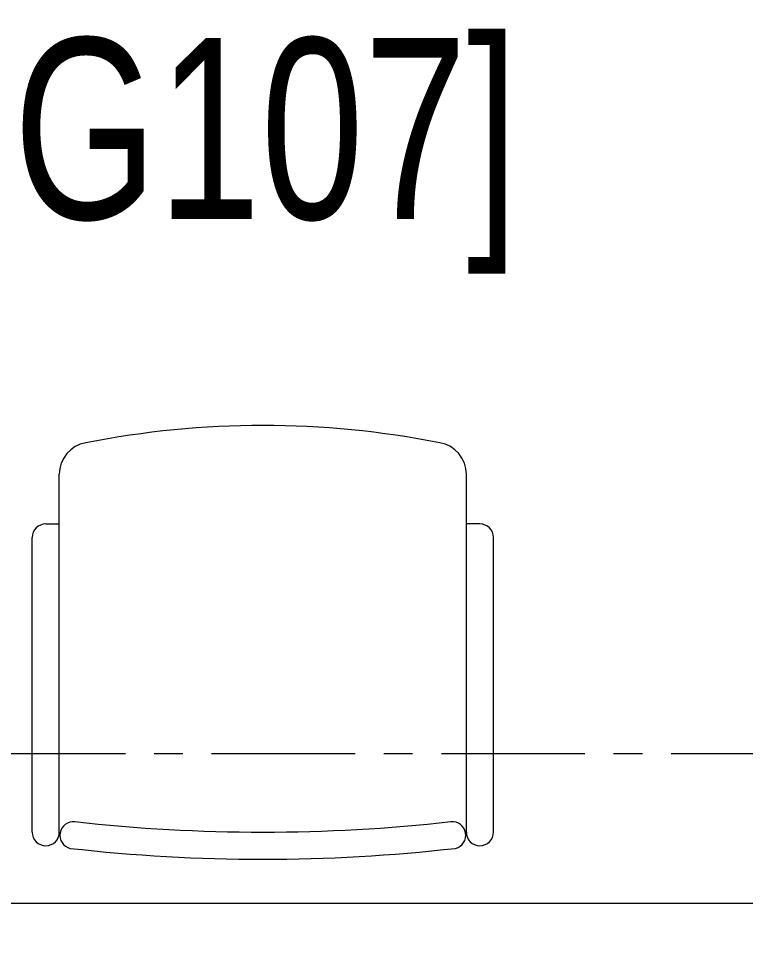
# Model space of a CAD drawing. Header units: millimetres. Extents: x 26027 to 581921, y 7230 to 233891.
# Drawn here: x 475224 to 476027, y 178680 to 179708 of the extents above; entities that cross this region are included whole.
import ezdxf

# ---------------------------------------------------------------- set-up
doc = ezdxf.new("R2010")
doc.units = ezdxf.units.MM
doc.header["$LTSCALE"] = 5
doc.linetypes.add('CENTER', pattern=[50.8, 31.75, -6.35, 6.35, -6.35])
for name, color, linetype, lineweight in [('72_EGR_BASE_TEXT', 7, 'Continuous', 5), ('Medical Equipment and Furniture', 163, 'Continuous', 0), ('Walls', 32, 'Continuous', 5)]:
    doc.layers.add(name, color=color, linetype=linetype, lineweight=lineweight)
doc.layers.add('axes', color=9, linetype='Continuous')
doc.layers.add('EXF', color=7, linetype='Continuous', lineweight=0, true_color=0x4e7e3e)
doc.styles.add('X3G_ENTITY_2587EA', font='swisscl.ttf', dxfattribs={"height": 200})

# ---------------------------------------------------------------- blocks, each defined once
blk = doc.blocks.new('GF21016-P')
at = {"color": 0, "extrusion": (-1.24384e-09, -1.20261e-09, -1)}
for p, q in [((0.0128, 0.0179), (0.0128, 0.4136)), ((0.4628, 0.0179), (0.4628, 0.4136)), ((-0.0022, 0.3585), (0.0128, 0.3585)), ((0.4778, 0.3585), (0.4628, 0.3585)), ((-0.0172, 0.0179), (-0.0172, 0.3435)), ((0.4928, 0.0179), (0.4928, 0.3435)), ((0.4778, 0.0029), (0.4778, 0.0029))]:
    blk.add_line(p, q, dxfattribs=at)
for centre, radius, start, end in [((-0.2378, -0.5362), 1.0036, 78.7568, 101.2432), ((-0.0478, 0.4136), 0.035, 0, 80.6557), ((-0.4278, 0.4136), 0.035, 99.3443, 180), ((0.0022, 0.3435), 0.015, 0, 90), ((-0.4778, 0.3435), 0.015, 90, 180), ((-0.0284, 0.0145), 0.015, 284.3864, 95.5209), ((-0.2378, 1.8928), 1.8749, 263.6341, 276.3659), ((-0.4471, 0.0145), 0.015, 84.4791, 255.6136), ((0.0022, 0.0179), 0.015, 270, 0), ((0.0022, 0.0179), 0.015, 180, 270), ((-0.4778, 0.0179), 0.015, 270, 0), ((-0.4778, 0.0179), 0.015, 180, 270), ((-0.2378, 1.8734), 1.8855, 263.5119, 276.4881)]:
    blk.add_arc(centre, radius, start, end, dxfattribs=at)

msp = doc.modelspace()

# ---------------------------------------------------------------- hatches: boundary and pattern name
h = msp.add_hatch()
h.set_pattern_fill('CROSS', color=85, scale=10)
h.set_pattern_definition([(0, (368880, 104830), (63.5, 63.5), [31.75, -95.25]), (90, (368895.875, 104814.125), (-63.5, 63.5), [31.75, -95.25])])
edge = h.paths.add_edge_path()
edge.add_line((457685.6, 145694.3), (457685.6, 152806.1))
edge.add_line((457685.6, 152806.1), (462487.4, 152806.1))
edge.add_line((462487.4, 152806.1), (462487.4, 145900.9))
edge.add_line((462487.4, 145900.9), (462587.4, 145901.1))
edge.add_line((462587.4, 145901.1), (462587.4, 152806.1))
edge.add_line((462587.4, 152806.1), (464555.9, 152806.1))
edge.add_line((464555.9, 152806.1), (469284.4, 152806.1))
edge.add_line((469284.4, 152806.1), (471903.7, 152806.1))
edge.add_line((471903.7, 152806.1), (471903.7, 142653.2))
edge.add_line((471903.7, 142653.2), (478231.4, 142645.9))
edge.add_line((478231.4, 142645.9), (478231.4, 142845.2))
edge.add_line((478231.4, 142845.2), (472503.7, 142845.2))
edge.add_line((472503.7, 142845.2), (472503.7, 157840))
edge.add_line((472503.7, 157840), (472504, 159009.2))
edge.add_line((472504, 159009.2), (479768.6, 159009.2))
edge.add_line((479768.6, 159009.2), (479768.6, 159109.2))
edge.add_line((479768.6, 159109.2), (472503.7, 159109.2))
edge.add_line((472503.7, 159109.2), (472503.7, 169315.6))
edge.add_line((472503.7, 169315.6), (478921.1, 169315.6))
edge.add_line((478921.1, 169315.6), (484286.4, 169315.6))
edge.add_line((484286.4, 169315.6), (484286.4, 166351.2))
edge.add_line((484286.4, 166351.2), (484486.4, 166351.2))
edge.add_line((484486.4, 166351.2), (484486.4, 169515.6))
edge.add_line((484486.4, 169515.6), (479083.8, 169515.6))
edge.add_line((479083.8, 169515.6), (479083.8, 190946.9))
edge.add_line((479083.8, 190946.9), (479083.8, 191341.6))
edge.add_line((479083.8, 191341.6), (478883.8, 191341.6))
edge.add_line((478883.8, 191341.6), (478883.8, 195124.3))
edge.add_line((478883.8, 195124.3), (477262.4, 195124.3))
edge.add_line((477262.4, 195124.3), (477262.4, 205421.2))
edge.add_line((477262.4, 205421.2), (474368, 205421.2))
edge.add_line((474368, 205421.2), (469356.9, 205421.2))
edge.add_line((469356.9, 205421.2), (469256.9, 205421.2))
edge.add_line((469256.9, 205421.2), (469256.9, 204391.3))
edge.add_line((469256.9, 204391.3), (469856.9, 204391.3))
edge.add_line((469856.9, 204391.3), (469856.9, 204821.2))
edge.add_line((469856.9, 204821.2), (471179.3, 204821.2))
edge.add_line((471179.3, 204821.2), (471179.3, 204391.3))
edge.add_line((471179.3, 204391.3), (471779.3, 204391.3))
edge.add_line((471779.3, 204391.3), (471779.3, 204821.2))
edge.add_line((471779.3, 204821.2), (476662.4, 204821.2))
edge.add_line((476662.4, 204821.2), (476662.4, 194457.6))
edge.add_line((476662.4, 194457.6), (478283.8, 194457.6))
edge.add_line((478283.8, 194457.6), (478283.8, 169915.6))
edge.add_line((478283.8, 169915.6), (471903.7, 169915.6))
edge.add_line((471903.7, 169915.6), (471903.7, 159212))
edge.add_line((471903.7, 159212), (470513.7, 159212))
edge.add_line((470513.7, 159212), (470513.7, 159112))
edge.add_line((470513.7, 159112), (471903.7, 159112))
edge.add_line((471903.7, 159112), (471903.7, 153006.1))
edge.add_line((471903.7, 153006.1), (462587.4, 153006.1))
edge.add_line((462587.4, 153006.1), (462487.4, 152906.1))
edge.add_line((462487.4, 152906.1), (457585.6, 152906.1))
edge.add_line((457585.6, 152906.1), (457585.6, 145694.3))
at = {"layer": 'EXF'}
h = msp.add_hatch(dxfattribs=at)
h.set_pattern_fill('CROSS', color=256, scale=10)
edge = h.paths.add_edge_path()
edge.add_line((464555.9, 152806.1), (469284.4, 152806.1))
edge.add_line((469284.4, 152806.1), (471903.7, 152806.1))
edge.add_line((471903.7, 152806.1), (471903.7, 142653.2))
edge.add_line((471903.7, 142653.2), (478231.4, 142645.9))
edge.add_line((478231.4, 142645.9), (478231.4, 142845.2))
edge.add_line((478231.4, 142845.2), (472503.7, 142845.2))
edge.add_line((472503.7, 142845.2), (472503.7, 157840))
edge.add_line((472503.7, 157840), (472504, 159009.2))
edge.add_line((472504, 159009.2), (479768.6, 159009.2))
edge.add_line((479768.6, 159009.2), (479768.6, 159109.2))
edge.add_line((479768.6, 159109.2), (472503.7, 159109.2))
edge.add_line((472503.7, 159109.2), (472503.7, 169315.6))
edge.add_line((472503.7, 169315.6), (478921.1, 169315.6))
edge.add_line((478921.1, 169315.6), (484286.4, 169315.6))
edge.add_line((484286.4, 169315.6), (484286.4, 166351.2))
edge.add_line((484286.4, 166351.2), (484486.4, 166351.2))
edge.add_line((484486.4, 166351.2), (484486.4, 169515.6))
edge.add_line((484486.4, 169515.6), (479083.8, 169515.6))
edge.add_line((479083.8, 169515.6), (479083.8, 190946.9))
edge.add_line((479083.8, 190946.9), (479083.8, 191341.6))
edge.add_line((479083.8, 191341.6), (478883.8, 191341.6))
edge.add_line((478883.8, 191341.6), (478883.8, 195124.3))
edge.add_line((478883.8, 195124.3), (477262.4, 195124.3))
edge.add_line((477262.4, 195124.3), (477262.4, 205421.2))
edge.add_line((477262.4, 205421.2), (474368, 205421.2))
edge.add_line((474368, 205421.2), (469356.9, 205421.2))
edge.add_line((469356.9, 205421.2), (469256.9, 205421.2))
edge.add_line((469256.9, 205421.2), (469256.9, 204391.3))
edge.add_line((469256.9, 204391.3), (469856.9, 204391.3))
edge.add_line((469856.9, 204391.3), (469856.9, 204821.2))
edge.add_line((469856.9, 204821.2), (471179.3, 204821.2))
edge.add_line((471179.3, 204821.2), (471179.3, 204391.3))
edge.add_line((471179.3, 204391.3), (471779.3, 204391.3))
edge.add_line((471779.3, 204391.3), (471779.3, 204821.2))
edge.add_line((471779.3, 204821.2), (476662.4, 204821.2))
edge.add_line((476662.4, 204821.2), (476662.4, 194457.6))
edge.add_line((476662.4, 194457.6), (478283.8, 194457.6))
edge.add_line((478283.8, 194457.6), (478283.8, 169915.6))
edge.add_line((478283.8, 169915.6), (471903.7, 169915.6))
edge.add_line((471903.7, 169915.6), (471903.7, 159212))
edge.add_line((471903.7, 159212), (470513.7, 159212))
edge.add_line((470513.7, 159212), (470513.7, 159112))
edge.add_line((470513.7, 159112), (471903.7, 159112))
edge.add_line((471903.7, 159112), (471903.7, 153006.1))
edge.add_line((471903.7, 153006.1), (462587.4, 153006.1))

# ---------------------------------------------------------------- linework, layer by layer
at = {"layer": 'axes', "linetype": 'CENTER', "lineweight": 0}
msp.add_line((544175.8, 178895.3, 2.4), (461277.7, 178895.3, 2.4), dxfattribs=at)
at = {"layer": 'Walls'}
msp.add_line((473313.8, 178730.3, 2.4), (477852.4, 178730.3, 2.4), dxfattribs=at)

# ---------------------------------------------------------------- block references
at = {"layer": 'Medical Equipment and Furniture', "extrusion": (2.67577e-11, 8.17196e-07, -1), "xscale": 1000, "yscale": 1000, "zscale": 1000, "rotation": 359.9999748871168}
msp.add_blockref('GF21016-P', (-475731.5, 178790.9, -2.2), dxfattribs=at)

# ---------------------------------------------------------------- texts
at = {"layer": '72_EGR_BASE_TEXT', "insert": (475297.8, 179686.4, 2.4), "char_height": 200, "attachment_point": 2, "style": 'X3G_ENTITY_2587EA'}
msp.add_mtext('[IPDG107]', dxfattribs=at)

doc.saveas('drawing.dxf')
